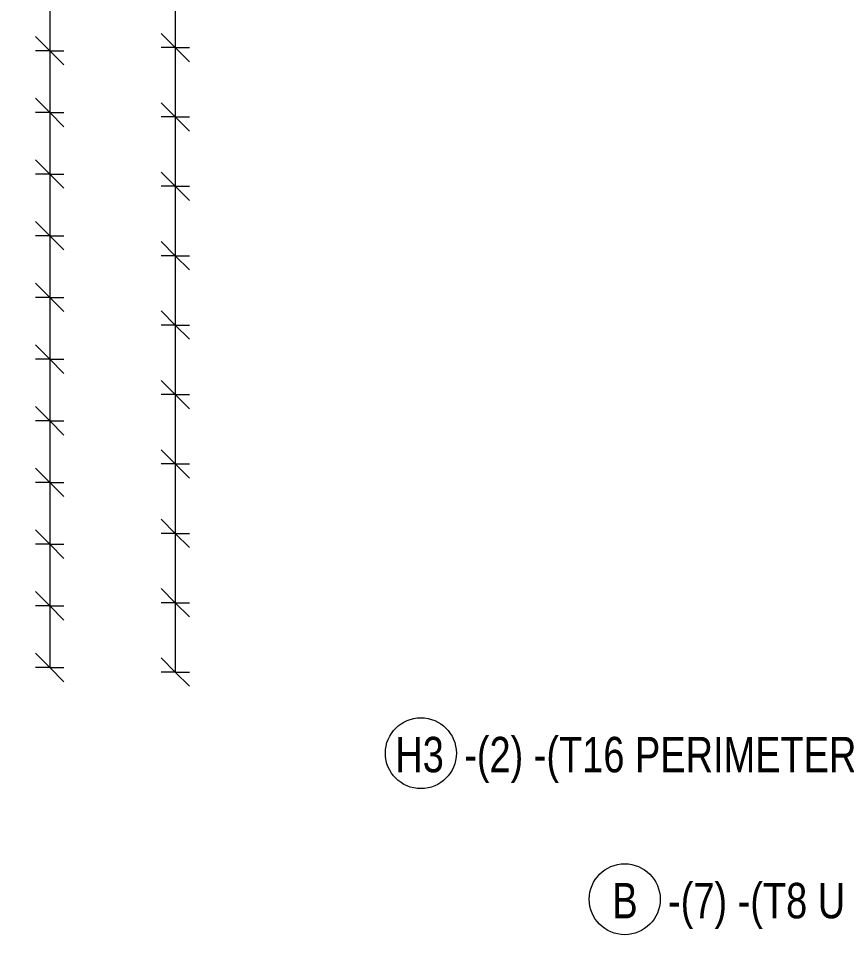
# Model space of a CAD drawing. Header units: millimetres. Extents: x 1454 to 26503, y -2036 to 18825.
# Drawn here: x 1581 to 3916, y -2036 to 550 of the extents above; entities that cross this region are included whole.
import ezdxf

# ---------------------------------------------------------------- set-up
doc = ezdxf.new("R2010")
doc.units = ezdxf.units.MM
for name, color, linetype, lineweight in [('A-ANNO-DIMS', 211, 'Continuous', 9), ('A-ANNO-DIMS-40', 211, 'Continuous', 9), ('S-RBAR-IDEN', 171, 'Continuous', 9)]:
    doc.layers.add(name, color=color, linetype=linetype, lineweight=lineweight)
doc.styles.add('Arial_1', font='arial.ttf', dxfattribs={"height": 95.25})
doc.styles.add('Nirmala UI Semilight', font='NirmalaS.ttf', dxfattribs={"width": 0.8, "height": 100})
doc.dimstyles.new('Arrow_Filled_-_2_5_NI_UI', dxfattribs={"dimscale": 304.8, "dimtxt": 104.736395, "dimasz": 0.262467, "dimexe": 0.131234, "dimexo": 0.0625, "dimgap": 0.131234, "dimtad": 1, "dimdec": 4, "dimzin": 0, "dimdsep": 46, "dimtxsty": 'Nirmala UI Semilight', "dimblk1": 'OBLIQUE', "dimblk2": 'OBLIQUE', "dimsah": 1, "dimcen": 0.09, "dimazin": 0, "dimtfac": 1, "dimtdec": 4, "dimtix": 1, "dimtmove": 0, "dimatfit": 3, "dimfxl": 0.131234, "dimfxlon": 1, "dimtvp": 1, "dimtolj": 1, "dimtzin": 0, "dimarcsym": 2})
doc.dimstyles.new('Arrow_Filled_-_2_5_NI_UI_1', dxfattribs={"dimscale": 304.8, "dimtxt": 104.736395, "dimasz": 0.262467, "dimexe": 0.131234, "dimexo": 0.0625, "dimgap": 0.131234, "dimtad": 1, "dimdec": 4, "dimzin": 0, "dimdsep": 46, "dimtxsty": 'Arial_1', "dimblk1": 'OBLIQUE', "dimblk2": 'OBLIQUE', "dimsah": 1, "dimcen": 0.09, "dimazin": 0, "dimtfac": 1, "dimtdec": 4, "dimtix": 1, "dimtmove": 0, "dimatfit": 3, "dimfxl": 0.131234, "dimfxlon": 1, "dimtvp": 1, "dimtolj": 1, "dimtzin": 0, "dimarcsym": 2})

# ---------------------------------------------------------------- blocks, each defined once
blk = doc.blocks.new('M_Rebar Tag_rfa MARK - ARROW-794226-Elevation Front 1')
at = {"layer": 'S-RBAR-IDEN'}
blk.add_circle((2715.3, 3901), 100, dxfattribs=at)
blk = doc.blocks.new('M_Rebar Tag_rfa MARK - DOT 1 MM-794228-Elevation Front 1')
at = {"layer": 'S-RBAR-IDEN'}
blk.add_circle((5840.4, 5326.2), 100, dxfattribs=at)
blk = doc.blocks.new('DIMBLOCK28-Elevation Front 1')
at = {"layer": 'A-ANNO-DIMS-40'}
for p, q in [((2023.1, 663), (1983.1, 703)), ((2023.1, 663), (1983.1, 663)), ((2023.1, 663), (2023.1, 467.2)), ((2023.1, 663), (2063.1, 623)), ((2023.1, 663), (2063.1, 663)), ((2023.1, 467.2), (1983.1, 507.2)), ((2023.1, 467.2), (1983.1, 467.2)), ((2023.1, 467.2), (2063.1, 427.2)), ((2023.1, 467.2), (2063.1, 467.2))]:
    blk.add_line(p, q, dxfattribs=at)
blk = doc.blocks.new('_Oblique')
at = {"color": 0, "linetype": 'ByBlock', "lineweight": -2}
blk.add_line((-0.5, -0.5), (0.5, 0.5), dxfattribs=at)
blk = doc.blocks.new('DIMBLOCK29-Elevation Front 1')
at = {"layer": 'A-ANNO-DIMS-40'}
for p, q in [((2023.1, 467.2), (1983.1, 507.2)), ((2023.1, 467.2), (1983.1, 467.2)), ((2023.1, 467.2), (2023.1, 271.4)), ((2023.1, 467.2), (2063.1, 427.2)), ((2023.1, 467.2), (2063.1, 467.2)), ((2023.1, 271.4), (1983.1, 311.4)), ((2023.1, 271.4), (1983.1, 271.4)), ((2023.1, 271.4), (2063.1, 231.4)), ((2023.1, 271.4), (2063.1, 271.4))]:
    blk.add_line(p, q, dxfattribs=at)
blk = doc.blocks.new('DIMBLOCK30-Elevation Front 1')
at = {"layer": 'A-ANNO-DIMS-40'}
for p, q in [((2023.1, 271.4), (1983.1, 311.4)), ((2023.1, 271.4), (1983.1, 271.4)), ((2023.1, 271.4), (2023.1, 75.6)), ((2023.1, 271.4), (2063.1, 231.4)), ((2023.1, 271.4), (2063.1, 271.4)), ((2023.1, 75.6), (1983.1, 115.6)), ((2023.1, 75.6), (1983.1, 75.6)), ((2023.1, 75.6), (2063.1, 35.6)), ((2023.1, 75.6), (2063.1, 75.6))]:
    blk.add_line(p, q, dxfattribs=at)
blk = doc.blocks.new('DIMBLOCK31-Elevation Front 1')
at = {"layer": 'A-ANNO-DIMS-40'}
for p, q in [((2023.1, 75.6), (1983.1, 115.6)), ((2023.1, 75.6), (1983.1, 75.6)), ((2023.1, 75.6), (2023.1, -120.2)), ((2023.1, 75.6), (2063.1, 35.6)), ((2023.1, 75.6), (2063.1, 75.6)), ((2023.1, -120.2), (1983.1, -80.2)), ((2023.1, -120.2), (1983.1, -120.2)), ((2023.1, -120.2), (2063.1, -160.2)), ((2023.1, -120.2), (2063.1, -120.2))]:
    blk.add_line(p, q, dxfattribs=at)
blk = doc.blocks.new('DIMBLOCK32-Elevation Front 1')
at = {"layer": 'A-ANNO-DIMS-40'}
for p, q in [((2023.1, -120.2), (1983.1, -80.2)), ((2023.1, -120.2), (1983.1, -120.2)), ((2023.1, -120.2), (2023.1, -316)), ((2023.1, -120.2), (2063.1, -160.2)), ((2023.1, -120.2), (2063.1, -120.2)), ((2023.1, -316), (1983.1, -276)), ((2023.1, -316), (1983.1, -316)), ((2023.1, -316), (2063.1, -356)), ((2023.1, -316), (2063.1, -316))]:
    blk.add_line(p, q, dxfattribs=at)
blk = doc.blocks.new('DIMBLOCK33-Elevation Front 1')
at = {"layer": 'A-ANNO-DIMS-40'}
for p, q in [((2023.1, -316), (1983.1, -276)), ((2023.1, -316), (1983.1, -316)), ((2023.1, -316), (2023.1, -511.8)), ((2023.1, -316), (2063.1, -356)), ((2023.1, -316), (2063.1, -316)), ((2023.1, -511.8), (1983.1, -471.8)), ((2023.1, -511.8), (1983.1, -511.8)), ((2023.1, -511.8), (2063.1, -551.8)), ((2023.1, -511.8), (2063.1, -511.8))]:
    blk.add_line(p, q, dxfattribs=at)
blk = doc.blocks.new('DIMBLOCK34-Elevation Front 1')
at = {"layer": 'A-ANNO-DIMS-40'}
for p, q in [((2023.1, -511.8), (1983.1, -471.8)), ((2023.1, -511.8), (1983.1, -511.8)), ((2023.1, -511.8), (2023.1, -707.6)), ((2023.1, -511.8), (2063.1, -551.8)), ((2023.1, -511.8), (2063.1, -511.8)), ((2023.1, -707.6), (1983.1, -667.6)), ((2023.1, -707.6), (1983.1, -707.6)), ((2023.1, -707.6), (2063.1, -747.6)), ((2023.1, -707.6), (2063.1, -707.6))]:
    blk.add_line(p, q, dxfattribs=at)
blk = doc.blocks.new('DIMBLOCK35-Elevation Front 1')
at = {"layer": 'A-ANNO-DIMS-40'}
for p, q in [((2023.1, -707.6), (1983.1, -667.6)), ((2023.1, -707.6), (1983.1, -707.6)), ((2023.1, -707.6), (2023.1, -903.4)), ((2023.1, -707.6), (2063.1, -747.6)), ((2023.1, -707.6), (2063.1, -707.6)), ((2023.1, -903.4), (1983.1, -863.4)), ((2023.1, -903.4), (1983.1, -903.4)), ((2023.1, -903.4), (2063.1, -943.4)), ((2023.1, -903.4), (2063.1, -903.4))]:
    blk.add_line(p, q, dxfattribs=at)
blk = doc.blocks.new('DIMBLOCK36-Elevation Front 1')
at = {"layer": 'A-ANNO-DIMS-40'}
for p, q in [((2023.1, -903.4), (1983.1, -863.4)), ((2023.1, -903.4), (1983.1, -903.4)), ((2023.1, -903.4), (2023.1, -1099.2)), ((2023.1, -903.4), (2063.1, -943.4)), ((2023.1, -903.4), (2063.1, -903.4)), ((2023.1, -1099.2), (1983.1, -1059.2)), ((2023.1, -1099.2), (1983.1, -1099.2)), ((2023.1, -1099.2), (2063.1, -1139.2)), ((2023.1, -1099.2), (2063.1, -1099.2))]:
    blk.add_line(p, q, dxfattribs=at)
blk = doc.blocks.new('DIMBLOCK37-Elevation Front 1')
at = {"layer": 'A-ANNO-DIMS-40'}
for p, q in [((2023.1, -1099.2), (1983.1, -1059.2)), ((2023.1, -1099.2), (1983.1, -1099.2)), ((2023.1, -1099.2), (2023.1, -1295)), ((2023.1, -1099.2), (2063.1, -1139.2)), ((2023.1, -1099.2), (2063.1, -1099.2)), ((2023.1, -1295), (1983.1, -1255)), ((2023.1, -1295), (1983.1, -1295)), ((2023.1, -1295), (2063.1, -1335)), ((2023.1, -1295), (2063.1, -1295))]:
    blk.add_line(p, q, dxfattribs=at)
blk = doc.blocks.new('DIMBLOCK38-Elevation Front 1')
at = {"layer": 'A-ANNO-DIMS-40'}
for p, q in [((2023.1, 3600), (1983.1, 3640)), ((2023.1, 3600), (1983.1, 3600)), ((2023.1, 3600), (2023.1, -1295)), ((2023.1, 3600), (2023.1, 3404.2)), ((2023.1, 3600), (2063.1, 3560)), ((2023.1, 3600), (2063.1, 3600)), ((2023.1, 3404.2), (1983.1, 3444.2)), ((2023.1, 3404.2), (1983.1, 3404.2)), ((2023.1, 3404.2), (2023.1, 3208.4)), ((2023.1, 3404.2), (2063.1, 3364.2)), ((2023.1, 3404.2), (2063.1, 3404.2)), ((2023.1, 3208.4), (1983.1, 3248.4)), ((2023.1, 3208.4), (1983.1, 3208.4)), ((2023.1, 3208.4), (2023.1, 3012.6)), ((2023.1, 3208.4), (2063.1, 3168.4)), ((2023.1, 3208.4), (2063.1, 3208.4)), ((2023.1, 3012.6), (1983.1, 3052.6)), ((2023.1, 3012.6), (1983.1, 3012.6)), ((2023.1, 3012.6), (2023.1, 2816.8)), ((2023.1, 3012.6), (2063.1, 2972.6)), ((2023.1, 3012.6), (2063.1, 3012.6)), ((2023.1, 2816.8), (1983.1, 2856.8)), ((2023.1, 2816.8), (1983.1, 2816.8)), ((2023.1, 2816.8), (2023.1, 2621)), ((2023.1, 2816.8), (2063.1, 2776.8)), ((2023.1, 2816.8), (2063.1, 2816.8)), ((2023.1, 2621), (1983.1, 2661)), ((2023.1, 2621), (1983.1, 2621)), ((2023.1, 2621), (2023.1, 2425.2)), ((2023.1, 2621), (2063.1, 2581)), ((2023.1, 2621), (2063.1, 2621)), ((2023.1, 2425.2), (1983.1, 2465.2)), ((2023.1, 2425.2), (1983.1, 2425.2)), ((2023.1, 2425.2), (2023.1, 2229.4)), ((2023.1, 2425.2), (2063.1, 2385.2)), ((2023.1, 2425.2), (2063.1, 2425.2)), ((2023.1, 2229.4), (1983.1, 2269.4)), ((2023.1, 2229.4), (1983.1, 2229.4)), ((2023.1, 2229.4), (2023.1, 2033.6)), ((2023.1, 2229.4), (2063.1, 2189.4)), ((2023.1, 2229.4), (2063.1, 2229.4)), ((2023.1, 2033.6), (1983.1, 2073.6)), ((2023.1, 2033.6), (1983.1, 2033.6)), ((2023.1, 2033.6), (2023.1, 1837.8)), ((2023.1, 2033.6), (2063.1, 1993.6)), ((2023.1, 2033.6), (2063.1, 2033.6)), ((2023.1, 1837.8), (1983.1, 1877.8)), ((2023.1, 1837.8), (1983.1, 1837.8)), ((2023.1, 1837.8), (2023.1, 1642)), ((2023.1, 1837.8), (2063.1, 1797.8)), ((2023.1, 1837.8), (2063.1, 1837.8)), ((2023.1, 1642), (1983.1, 1682)), ((2023.1, 1642), (1983.1, 1642)), ((2023.1, 1642), (2023.1, 1446.2)), ((2023.1, 1642), (2063.1, 1602)), ((2023.1, 1642), (2063.1, 1642)), ((2023.1, 1446.2), (1983.1, 1486.2)), ((2023.1, 1446.2), (1983.1, 1446.2)), ((2023.1, 1446.2), (2023.1, 1250.4)), ((2023.1, 1446.2), (2063.1, 1406.2)), ((2023.1, 1446.2), (2063.1, 1446.2)), ((2023.1, 1250.4), (1983.1, 1290.4)), ((2023.1, 1250.4), (1983.1, 1250.4)), ((2023.1, 1250.4), (2023.1, 1054.6)), ((2023.1, 1250.4), (2063.1, 1210.4)), ((2023.1, 1250.4), (2063.1, 1250.4)), ((2023.1, 1054.6), (1983.1, 1094.6)), ((2023.1, 1054.6), (1983.1, 1054.6)), ((2023.1, 1054.6), (2023.1, 858.8)), ((2023.1, 1054.6), (2063.1, 1014.6)), ((2023.1, 1054.6), (2063.1, 1054.6)), ((2023.1, 858.8), (1983.1, 898.8)), ((2023.1, 858.8), (1983.1, 858.8)), ((2023.1, 858.8), (2023.1, 663)), ((2023.1, 858.8), (2063.1, 818.8)), ((2023.1, 858.8), (2063.1, 858.8)), ((2023.1, 663), (1983.1, 703)), ((2023.1, 663), (1983.1, 663)), ((2023.1, 663), (2023.1, 467.2)), ((2023.1, 663), (2063.1, 623)), ((2023.1, 663), (2063.1, 663)), ((2023.1, 467.2), (1983.1, 507.2)), ((2023.1, 467.2), (1983.1, 467.2)), ((2023.1, 467.2), (2023.1, 271.4)), ((2023.1, 467.2), (2063.1, 427.2)), ((2023.1, 467.2), (2063.1, 467.2)), ((2023.1, 271.4), (1983.1, 311.4)), ((2023.1, 271.4), (1983.1, 271.4)), ((2023.1, 271.4), (2023.1, 75.6)), ((2023.1, 271.4), (2063.1, 231.4)), ((2023.1, 271.4), (2063.1, 271.4)), ((2023.1, 75.6), (1983.1, 115.6)), ((2023.1, 75.6), (1983.1, 75.6)), ((2023.1, 75.6), (2023.1, -120.2)), ((2023.1, 75.6), (2063.1, 35.6)), ((2023.1, 75.6), (2063.1, 75.6)), ((2023.1, -120.2), (1983.1, -80.2)), ((2023.1, -120.2), (1983.1, -120.2)), ((2023.1, -120.2), (2023.1, -316)), ((2023.1, -120.2), (2063.1, -160.2)), ((2023.1, -120.2), (2063.1, -120.2)), ((2023.1, -316), (1983.1, -276)), ((2023.1, -316), (1983.1, -316)), ((2023.1, -316), (2023.1, -511.8)), ((2023.1, -316), (2063.1, -356)), ((2023.1, -316), (2063.1, -316)), ((2023.1, -511.8), (1983.1, -471.8)), ((2023.1, -511.8), (1983.1, -511.8)), ((2023.1, -511.8), (2023.1, -707.6)), ((2023.1, -511.8), (2063.1, -551.8)), ((2023.1, -511.8), (2063.1, -511.8)), ((2023.1, -707.6), (1983.1, -667.6)), ((2023.1, -707.6), (1983.1, -707.6)), ((2023.1, -707.6), (2023.1, -903.4)), ((2023.1, -707.6), (2063.1, -747.6)), ((2023.1, -707.6), (2063.1, -707.6)), ((2023.1, -903.4), (1983.1, -863.4)), ((2023.1, -903.4), (1983.1, -903.4)), ((2023.1, -903.4), (2023.1, -1099.2)), ((2023.1, -903.4), (2063.1, -943.4)), ((2023.1, -903.4), (2063.1, -903.4)), ((2023.1, -1099.2), (1983.1, -1059.2)), ((2023.1, -1099.2), (1983.1, -1099.2)), ((2023.1, -1099.2), (2023.1, -1295)), ((2023.1, -1099.2), (2063.1, -1139.2)), ((2023.1, -1099.2), (2063.1, -1099.2)), ((2023.1, -1295), (1983.1, -1255)), ((2023.1, -1295), (1983.1, -1295)), ((2023.1, -1295), (2063.1, -1335)), ((2023.1, -1295), (2063.1, -1295))]:
    blk.add_line(p, q, dxfattribs=at)
blk = doc.blocks.new('_None')
blk = doc.blocks.new('DIMBLOCK56-Elevation Front 1')
at = {"layer": 'A-ANNO-DIMS-40'}
for p, q in [((1669.3, 631.9), (1629.3, 671.9)), ((1669.3, 631.9), (1629.3, 631.9)), ((1669.3, 631.9), (1669.3, 457.9)), ((1669.3, 631.9), (1709.3, 591.9)), ((1669.3, 631.9), (1709.3, 631.9)), ((1669.3, 457.9), (1629.3, 497.9)), ((1669.3, 457.9), (1629.3, 457.9)), ((1669.3, 457.9), (1709.3, 417.9)), ((1669.3, 457.9), (1709.3, 457.9))]:
    blk.add_line(p, q, dxfattribs=at)
blk = doc.blocks.new('DIMBLOCK57-Elevation Front 1')
at = {"layer": 'A-ANNO-DIMS-40'}
for p, q in [((1669.3, 457.9), (1629.3, 497.9)), ((1669.3, 457.9), (1629.3, 457.9)), ((1669.3, 457.9), (1669.3, 283.9)), ((1669.3, 457.9), (1709.3, 417.9)), ((1669.3, 457.9), (1709.3, 457.9)), ((1669.3, 283.9), (1629.3, 323.9)), ((1669.3, 283.9), (1629.3, 283.9)), ((1669.3, 283.9), (1709.3, 243.9)), ((1669.3, 283.9), (1709.3, 283.9))]:
    blk.add_line(p, q, dxfattribs=at)
blk = doc.blocks.new('DIMBLOCK58-Elevation Front 1')
at = {"layer": 'A-ANNO-DIMS-40'}
for p, q in [((1669.3, 283.9), (1629.3, 323.9)), ((1669.3, 283.9), (1629.3, 283.9)), ((1669.3, 283.9), (1669.3, 110)), ((1669.3, 283.9), (1709.3, 243.9)), ((1669.3, 283.9), (1709.3, 283.9)), ((1669.3, 110), (1629.3, 150)), ((1669.3, 110), (1629.3, 110)), ((1669.3, 110), (1709.3, 70)), ((1669.3, 110), (1709.3, 110))]:
    blk.add_line(p, q, dxfattribs=at)
blk = doc.blocks.new('DIMBLOCK59-Elevation Front 1')
at = {"layer": 'A-ANNO-DIMS-40'}
for p, q in [((1669.3, 110), (1629.3, 150)), ((1669.3, 110), (1629.3, 110)), ((1669.3, 110), (1669.3, -64)), ((1669.3, 110), (1709.3, 70)), ((1669.3, 110), (1709.3, 110)), ((1669.3, -64), (1629.3, -24)), ((1669.3, -64), (1629.3, -64)), ((1669.3, -64), (1709.3, -104)), ((1669.3, -64), (1709.3, -64))]:
    blk.add_line(p, q, dxfattribs=at)
blk = doc.blocks.new('DIMBLOCK60-Elevation Front 1')
at = {"layer": 'A-ANNO-DIMS-40'}
for p, q in [((1669.3, -64), (1629.3, -24)), ((1669.3, -64), (1629.3, -64)), ((1669.3, -64), (1669.3, -238)), ((1669.3, -64), (1709.3, -104)), ((1669.3, -64), (1709.3, -64)), ((1669.3, -238), (1629.3, -198)), ((1669.3, -238), (1629.3, -238)), ((1669.3, -238), (1709.3, -278)), ((1669.3, -238), (1709.3, -238))]:
    blk.add_line(p, q, dxfattribs=at)
blk = doc.blocks.new('DIMBLOCK61-Elevation Front 1')
at = {"layer": 'A-ANNO-DIMS-40'}
for p, q in [((1669.3, -238), (1629.3, -198)), ((1669.3, -238), (1629.3, -238)), ((1669.3, -238), (1669.3, -412)), ((1669.3, -238), (1709.3, -278)), ((1669.3, -238), (1709.3, -238)), ((1669.3, -412), (1629.3, -372)), ((1669.3, -412), (1629.3, -412)), ((1669.3, -412), (1709.3, -452)), ((1669.3, -412), (1709.3, -412))]:
    blk.add_line(p, q, dxfattribs=at)
blk = doc.blocks.new('DIMBLOCK62-Elevation Front 1')
at = {"layer": 'A-ANNO-DIMS-40'}
for p, q in [((1669.3, -412), (1629.3, -372)), ((1669.3, -412), (1629.3, -412)), ((1669.3, -412), (1669.3, -586)), ((1669.3, -412), (1709.3, -452)), ((1669.3, -412), (1709.3, -412)), ((1669.3, -586), (1629.3, -546)), ((1669.3, -586), (1629.3, -586)), ((1669.3, -586), (1709.3, -626)), ((1669.3, -586), (1709.3, -586))]:
    blk.add_line(p, q, dxfattribs=at)
blk = doc.blocks.new('DIMBLOCK63-Elevation Front 1')
at = {"layer": 'A-ANNO-DIMS-40'}
for p, q in [((1669.3, -586), (1629.3, -546)), ((1669.3, -586), (1629.3, -586)), ((1669.3, -586), (1669.3, -759.9)), ((1669.3, -586), (1709.3, -626)), ((1669.3, -586), (1709.3, -586)), ((1669.3, -759.9), (1629.3, -719.9)), ((1669.3, -759.9), (1629.3, -759.9)), ((1669.3, -759.9), (1709.3, -799.9)), ((1669.3, -759.9), (1709.3, -759.9))]:
    blk.add_line(p, q, dxfattribs=at)
blk = doc.blocks.new('DIMBLOCK64-Elevation Front 1')
at = {"layer": 'A-ANNO-DIMS-40'}
for p, q in [((1669.3, -759.9), (1629.3, -719.9)), ((1669.3, -759.9), (1629.3, -759.9)), ((1669.3, -759.9), (1669.3, -933.9)), ((1669.3, -759.9), (1709.3, -799.9)), ((1669.3, -759.9), (1709.3, -759.9)), ((1669.3, -933.9), (1629.3, -893.9)), ((1669.3, -933.9), (1629.3, -933.9)), ((1669.3, -933.9), (1709.3, -973.9)), ((1669.3, -933.9), (1709.3, -933.9))]:
    blk.add_line(p, q, dxfattribs=at)
blk = doc.blocks.new('DIMBLOCK65-Elevation Front 1')
at = {"layer": 'A-ANNO-DIMS-40'}
for p, q in [((1669.3, -933.9), (1629.3, -893.9)), ((1669.3, -933.9), (1629.3, -933.9)), ((1669.3, -933.9), (1669.3, -1107.9)), ((1669.3, -933.9), (1709.3, -973.9)), ((1669.3, -933.9), (1709.3, -933.9)), ((1669.3, -1107.9), (1629.3, -1067.9)), ((1669.3, -1107.9), (1629.3, -1107.9)), ((1669.3, -1107.9), (1709.3, -1147.9)), ((1669.3, -1107.9), (1709.3, -1107.9))]:
    blk.add_line(p, q, dxfattribs=at)
blk = doc.blocks.new('DIMBLOCK66-Elevation Front 1')
at = {"layer": 'A-ANNO-DIMS-40'}
for p, q in [((1669.3, -1107.9), (1629.3, -1067.9)), ((1669.3, -1107.9), (1629.3, -1107.9)), ((1669.3, -1107.9), (1669.3, -1281.9)), ((1669.3, -1107.9), (1709.3, -1147.9)), ((1669.3, -1107.9), (1709.3, -1107.9)), ((1669.3, -1281.9), (1629.3, -1241.9)), ((1669.3, -1281.9), (1629.3, -1281.9)), ((1669.3, -1281.9), (1709.3, -1321.9)), ((1669.3, -1281.9), (1709.3, -1281.9))]:
    blk.add_line(p, q, dxfattribs=at)
blk = doc.blocks.new('DIMBLOCK67-Elevation Front 1')
at = {"layer": 'A-ANNO-DIMS-40'}
for p, q in [((1669.3, 3589.6), (1629.3, 3629.6)), ((1669.3, 3589.6), (1629.3, 3589.6)), ((1669.3, 3589.6), (1669.3, -1281.9)), ((1669.3, 3589.6), (1669.3, 3415.6)), ((1669.3, 3589.6), (1709.3, 3549.6)), ((1669.3, 3589.6), (1709.3, 3589.6)), ((1669.3, 3415.6), (1629.3, 3455.6)), ((1669.3, 3415.6), (1629.3, 3415.6)), ((1669.3, 3415.6), (1669.3, 3241.6)), ((1669.3, 3415.6), (1709.3, 3375.6)), ((1669.3, 3415.6), (1709.3, 3415.6)), ((1669.3, 3241.6), (1629.3, 3281.6)), ((1669.3, 3241.6), (1629.3, 3241.6)), ((1669.3, 3241.6), (1669.3, 3067.6)), ((1669.3, 3241.6), (1709.3, 3201.6)), ((1669.3, 3241.6), (1709.3, 3241.6)), ((1669.3, 3067.6), (1629.3, 3107.6)), ((1669.3, 3067.6), (1629.3, 3067.6)), ((1669.3, 3067.6), (1669.3, 2893.6)), ((1669.3, 3067.6), (1709.3, 3027.6)), ((1669.3, 3067.6), (1709.3, 3067.6)), ((1669.3, 2893.6), (1629.3, 2933.6)), ((1669.3, 2893.6), (1629.3, 2893.6)), ((1669.3, 2893.6), (1669.3, 2719.7)), ((1669.3, 2893.6), (1709.3, 2853.6)), ((1669.3, 2893.6), (1709.3, 2893.6)), ((1669.3, 2719.7), (1629.3, 2759.7)), ((1669.3, 2719.7), (1629.3, 2719.7)), ((1669.3, 2719.7), (1669.3, 2545.7)), ((1669.3, 2719.7), (1709.3, 2679.7)), ((1669.3, 2719.7), (1709.3, 2719.7)), ((1669.3, 2545.7), (1629.3, 2585.7)), ((1669.3, 2545.7), (1629.3, 2545.7)), ((1669.3, 2545.7), (1669.3, 2371.7)), ((1669.3, 2545.7), (1709.3, 2505.7)), ((1669.3, 2545.7), (1709.3, 2545.7)), ((1669.3, 2371.7), (1629.3, 2411.7)), ((1669.3, 2371.7), (1629.3, 2371.7)), ((1669.3, 2371.7), (1669.3, 2197.7)), ((1669.3, 2371.7), (1709.3, 2331.7)), ((1669.3, 2371.7), (1709.3, 2371.7)), ((1669.3, 2197.7), (1629.3, 2237.7)), ((1669.3, 2197.7), (1629.3, 2197.7)), ((1669.3, 2197.7), (1669.3, 2023.7)), ((1669.3, 2197.7), (1709.3, 2157.7)), ((1669.3, 2197.7), (1709.3, 2197.7)), ((1669.3, 2023.7), (1629.3, 2063.7)), ((1669.3, 2023.7), (1629.3, 2023.7)), ((1669.3, 2023.7), (1669.3, 1849.8)), ((1669.3, 2023.7), (1709.3, 1983.7)), ((1669.3, 2023.7), (1709.3, 2023.7)), ((1669.3, 1849.8), (1629.3, 1889.8)), ((1669.3, 1849.8), (1629.3, 1849.8)), ((1669.3, 1849.8), (1669.3, 1675.8)), ((1669.3, 1849.8), (1709.3, 1809.8)), ((1669.3, 1849.8), (1709.3, 1849.8)), ((1669.3, 1675.8), (1629.3, 1715.8)), ((1669.3, 1675.8), (1629.3, 1675.8)), ((1669.3, 1675.8), (1669.3, 1501.8)), ((1669.3, 1675.8), (1709.3, 1635.8)), ((1669.3, 1675.8), (1709.3, 1675.8)), ((1669.3, 1501.8), (1629.3, 1541.8)), ((1669.3, 1501.8), (1629.3, 1501.8)), ((1669.3, 1501.8), (1669.3, 1327.8)), ((1669.3, 1501.8), (1709.3, 1461.8)), ((1669.3, 1501.8), (1709.3, 1501.8)), ((1669.3, 1327.8), (1629.3, 1367.8)), ((1669.3, 1327.8), (1629.3, 1327.8)), ((1669.3, 1327.8), (1669.3, 1153.8)), ((1669.3, 1327.8), (1709.3, 1287.8)), ((1669.3, 1327.8), (1709.3, 1327.8)), ((1669.3, 1153.8), (1629.3, 1193.8)), ((1669.3, 1153.8), (1629.3, 1153.8)), ((1669.3, 1153.8), (1669.3, 979.9)), ((1669.3, 1153.8), (1709.3, 1113.8)), ((1669.3, 1153.8), (1709.3, 1153.8)), ((1669.3, 979.9), (1629.3, 1019.9)), ((1669.3, 979.9), (1629.3, 979.9)), ((1669.3, 979.9), (1669.3, 805.9)), ((1669.3, 979.9), (1709.3, 939.9)), ((1669.3, 979.9), (1709.3, 979.9)), ((1669.3, 805.9), (1629.3, 845.9)), ((1669.3, 805.9), (1629.3, 805.9)), ((1669.3, 805.9), (1669.3, 631.9)), ((1669.3, 805.9), (1709.3, 765.9)), ((1669.3, 805.9), (1709.3, 805.9)), ((1669.3, 631.9), (1629.3, 671.9)), ((1669.3, 631.9), (1629.3, 631.9)), ((1669.3, 631.9), (1669.3, 457.9)), ((1669.3, 631.9), (1709.3, 591.9)), ((1669.3, 631.9), (1709.3, 631.9)), ((1669.3, 457.9), (1629.3, 497.9)), ((1669.3, 457.9), (1629.3, 457.9)), ((1669.3, 457.9), (1669.3, 283.9)), ((1669.3, 457.9), (1709.3, 417.9)), ((1669.3, 457.9), (1709.3, 457.9)), ((1669.3, 283.9), (1629.3, 323.9)), ((1669.3, 283.9), (1629.3, 283.9)), ((1669.3, 283.9), (1669.3, 110)), ((1669.3, 283.9), (1709.3, 243.9)), ((1669.3, 283.9), (1709.3, 283.9)), ((1669.3, 110), (1629.3, 150)), ((1669.3, 110), (1629.3, 110)), ((1669.3, 110), (1669.3, -64)), ((1669.3, 110), (1709.3, 70)), ((1669.3, 110), (1709.3, 110)), ((1669.3, -64), (1629.3, -24)), ((1669.3, -64), (1629.3, -64)), ((1669.3, -64), (1669.3, -238)), ((1669.3, -64), (1709.3, -104)), ((1669.3, -64), (1709.3, -64)), ((1669.3, -238), (1629.3, -198)), ((1669.3, -238), (1629.3, -238)), ((1669.3, -238), (1669.3, -412)), ((1669.3, -238), (1709.3, -278)), ((1669.3, -238), (1709.3, -238)), ((1669.3, -412), (1629.3, -372)), ((1669.3, -412), (1629.3, -412)), ((1669.3, -412), (1669.3, -586)), ((1669.3, -412), (1709.3, -452)), ((1669.3, -412), (1709.3, -412)), ((1669.3, -586), (1629.3, -546)), ((1669.3, -586), (1629.3, -586)), ((1669.3, -586), (1669.3, -759.9)), ((1669.3, -586), (1709.3, -626)), ((1669.3, -586), (1709.3, -586)), ((1669.3, -759.9), (1629.3, -719.9)), ((1669.3, -759.9), (1629.3, -759.9)), ((1669.3, -759.9), (1669.3, -933.9)), ((1669.3, -759.9), (1709.3, -799.9)), ((1669.3, -759.9), (1709.3, -759.9)), ((1669.3, -933.9), (1629.3, -893.9)), ((1669.3, -933.9), (1629.3, -933.9)), ((1669.3, -933.9), (1669.3, -1107.9)), ((1669.3, -933.9), (1709.3, -973.9)), ((1669.3, -933.9), (1709.3, -933.9)), ((1669.3, -1107.9), (1629.3, -1067.9)), ((1669.3, -1107.9), (1629.3, -1107.9)), ((1669.3, -1107.9), (1669.3, -1281.9)), ((1669.3, -1107.9), (1709.3, -1147.9)), ((1669.3, -1107.9), (1709.3, -1107.9)), ((1669.3, -1281.9), (1629.3, -1241.9)), ((1669.3, -1281.9), (1629.3, -1281.9)), ((1669.3, -1281.9), (1709.3, -1321.9)), ((1669.3, -1281.9), (1709.3, -1281.9))]:
    blk.add_line(p, q, dxfattribs=at)

msp = doc.modelspace()

# ---------------------------------------------------------------- block references
at = {"layer": 'S-RBAR-IDEN'}
for name, p in [('M_Rebar Tag_rfa MARK - ARROW-794226-Elevation Front 1', (0, -5424.66428)), ('M_Rebar Tag_rfa MARK - DOT 1 MM-794228-Elevation Front 1', (-2550.4632, -7261.79838))]:
    msp.add_blockref(name, p, dxfattribs=at)

# ---------------------------------------------------------------- texts
at = {"layer": 'S-RBAR-IDEN', "char_height": 100, "attachment_point": 1, "style": 'Nirmala UI Semilight'}
for s, insert, width in [('-(2) -(T16 PERIMETER BAR)', (2837.4791, -1477.55785), 1546.9362), ('H3', (2643.29858, -1477.55785), 166.751), ('-(7) -(T8 U Bar)', (3412.18259, -1889.5264), 869.6706), ('B', (3255.12208, -1889.5264), 76.962)]:
    msp.add_mtext(s, dxfattribs=dict(at, insert=insert, width=width))

# ---------------------------------------------------------------- dimensions: what is measured, and where the dimension line sits
at = {"layer": 'A-ANNO-DIMS'}
for base, p1, p2, text, dimstyle, override, picture, middle in [((1669.26611, -1281.88906), (1709.26611, 3589.56173), (1709.26611, -1281.88906), '4871', 'Arrow_Filled_-_2_5_NI_UI_1', {"dimpost": '<>', "dimblk1": 'None', "dimblk2": 'None', "dimsah": 1, "dimfxl": 4871.450781}, 'DIMBLOCK67-Elevation Front 1', (1580.63403, 1153.83633)), ((2023.13679, -1295), (2063.13679, 3600), (2063.13679, -1295), '4895', 'Arrow_Filled_-_2_5_NI_UI', {"dimpost": '<>', "dimblk1": 'None', "dimblk2": 'None', "dimsah": 1, "dimfxl": 4895}, 'DIMBLOCK38-Elevation Front 1', (1931.42828, 1152.5)), ((2023.13679, 467.2), (2063.13679, 663), (2063.13679, 467.2), ' ', 'Arrow_Filled_-_2_5_NI_UI', {"dimpost": '<>', "dimfxl": 195.8}, 'DIMBLOCK28-Elevation Front 1', (2023.13679, 565.1)), ((1669.26611, 457.91479), (1709.26611, 631.89518), (1709.26611, 457.91479), ' ', 'Arrow_Filled_-_2_5_NI_UI_1', {"dimpost": '<>', "dimfxl": 173.980385}, 'DIMBLOCK56-Elevation Front 1', (1669.26611, 544.90499)), ((1669.26611, 283.93441), (1709.26611, 457.91479), (1709.26611, 283.93441), ' ', 'Arrow_Filled_-_2_5_NI_UI_1', {"dimpost": '<>', "dimfxl": 173.980385}, 'DIMBLOCK57-Elevation Front 1', (1669.26611, 370.9246)), ((2023.13679, 271.4), (2063.13679, 467.2), (2063.13679, 271.4), ' ', 'Arrow_Filled_-_2_5_NI_UI', {"dimpost": '<>', "dimfxl": 195.8}, 'DIMBLOCK29-Elevation Front 1', (2023.13679, 369.3)), ((1669.26611, 109.95402), (1709.26611, 283.93441), (1709.26611, 109.95402), ' ', 'Arrow_Filled_-_2_5_NI_UI_1', {"dimpost": '<>', "dimfxl": 173.980385}, 'DIMBLOCK58-Elevation Front 1', (1669.26611, 196.94422)), ((2023.13679, 75.6), (2063.13679, 271.4), (2063.13679, 75.6), ' ', 'Arrow_Filled_-_2_5_NI_UI', {"dimpost": '<>', "dimfxl": 195.8}, 'DIMBLOCK30-Elevation Front 1', (2023.13679, 173.5)), ((1669.26611, -64.02636), (1709.26611, 109.95402), (1709.26611, -64.02636), ' ', 'Arrow_Filled_-_2_5_NI_UI_1', {"dimpost": '<>', "dimfxl": 173.980385}, 'DIMBLOCK59-Elevation Front 1', (1669.26611, 22.96383)), ((2023.13679, -120.2), (2063.13679, 75.6), (2063.13679, -120.2), ' ', 'Arrow_Filled_-_2_5_NI_UI', {"dimpost": '<>', "dimfxl": 195.8}, 'DIMBLOCK31-Elevation Front 1', (2023.13679, -22.3)), ((1669.26611, -238.00675), (1709.26611, -64.02636), (1709.26611, -238.00675), ' ', 'Arrow_Filled_-_2_5_NI_UI_1', {"dimpost": '<>', "dimfxl": 173.980385}, 'DIMBLOCK60-Elevation Front 1', (1669.26611, -151.01655)), ((2023.13679, -316), (2063.13679, -120.2), (2063.13679, -316), ' ', 'Arrow_Filled_-_2_5_NI_UI', {"dimpost": '<>', "dimfxl": 195.8}, 'DIMBLOCK32-Elevation Front 1', (2023.13679, -218.1)), ((1669.26611, -411.98713), (1709.26611, -238.00675), (1709.26611, -411.98713), ' ', 'Arrow_Filled_-_2_5_NI_UI_1', {"dimpost": '<>', "dimfxl": 173.980385}, 'DIMBLOCK61-Elevation Front 1', (1669.26611, -324.99694)), ((2023.13679, -511.8), (2063.13679, -316), (2063.13679, -511.8), ' ', 'Arrow_Filled_-_2_5_NI_UI', {"dimpost": '<>', "dimfxl": 195.8}, 'DIMBLOCK33-Elevation Front 1', (2023.13679, -413.9)), ((1669.26611, -585.96752), (1709.26611, -411.98713), (1709.26611, -585.96752), ' ', 'Arrow_Filled_-_2_5_NI_UI_1', {"dimpost": '<>', "dimfxl": 173.980385}, 'DIMBLOCK62-Elevation Front 1', (1669.26611, -498.97732)), ((2023.13679, -707.6), (2063.13679, -511.8), (2063.13679, -707.6), ' ', 'Arrow_Filled_-_2_5_NI_UI', {"dimpost": '<>', "dimfxl": 195.8}, 'DIMBLOCK34-Elevation Front 1', (2023.13679, -609.7)), ((1669.26611, -759.9479), (1709.26611, -585.96752), (1709.26611, -759.9479), ' ', 'Arrow_Filled_-_2_5_NI_UI_1', {"dimpost": '<>', "dimfxl": 173.980385}, 'DIMBLOCK63-Elevation Front 1', (1669.26611, -672.95771)), ((2023.13679, -903.4), (2063.13679, -707.6), (2063.13679, -903.4), ' ', 'Arrow_Filled_-_2_5_NI_UI', {"dimpost": '<>', "dimfxl": 195.8}, 'DIMBLOCK35-Elevation Front 1', (2023.13679, -805.5)), ((1669.26611, -933.92829), (1709.26611, -759.9479), (1709.26611, -933.92829), ' ', 'Arrow_Filled_-_2_5_NI_UI_1', {"dimpost": '<>', "dimfxl": 173.980385}, 'DIMBLOCK64-Elevation Front 1', (1669.26611, -846.93809)), ((2023.13679, -1099.2), (2063.13679, -903.4), (2063.13679, -1099.2), ' ', 'Arrow_Filled_-_2_5_NI_UI', {"dimpost": '<>', "dimfxl": 195.8}, 'DIMBLOCK36-Elevation Front 1', (2023.13679, -1001.3)), ((1669.26611, -1107.90867), (1709.26611, -933.92829), (1709.26611, -1107.90867), ' ', 'Arrow_Filled_-_2_5_NI_UI_1', {"dimpost": '<>', "dimfxl": 173.980385}, 'DIMBLOCK65-Elevation Front 1', (1669.26611, -1020.91848)), ((2023.13679, -1295), (2063.13679, -1099.2), (2063.13679, -1295), ' ', 'Arrow_Filled_-_2_5_NI_UI', {"dimpost": '<>', "dimfxl": 195.8}, 'DIMBLOCK37-Elevation Front 1', (2023.13679, -1197.1)), ((1669.26611, -1281.88906), (1709.26611, -1107.90867), (1709.26611, -1281.88906), ' ', 'Arrow_Filled_-_2_5_NI_UI_1', {"dimpost": '<>', "dimfxl": 173.980385}, 'DIMBLOCK66-Elevation Front 1', (1669.26611, -1194.89886))]:
    dim = msp.add_linear_dim(base=base, p1=p1, p2=p2, angle=90, text=text, dimstyle=dimstyle, override=override, dxfattribs=at)
    dim.commit()
    dim.dimension.update_dxf_attribs({"geometry": picture, "text_midpoint": middle})

doc.saveas('drawing.dxf')
